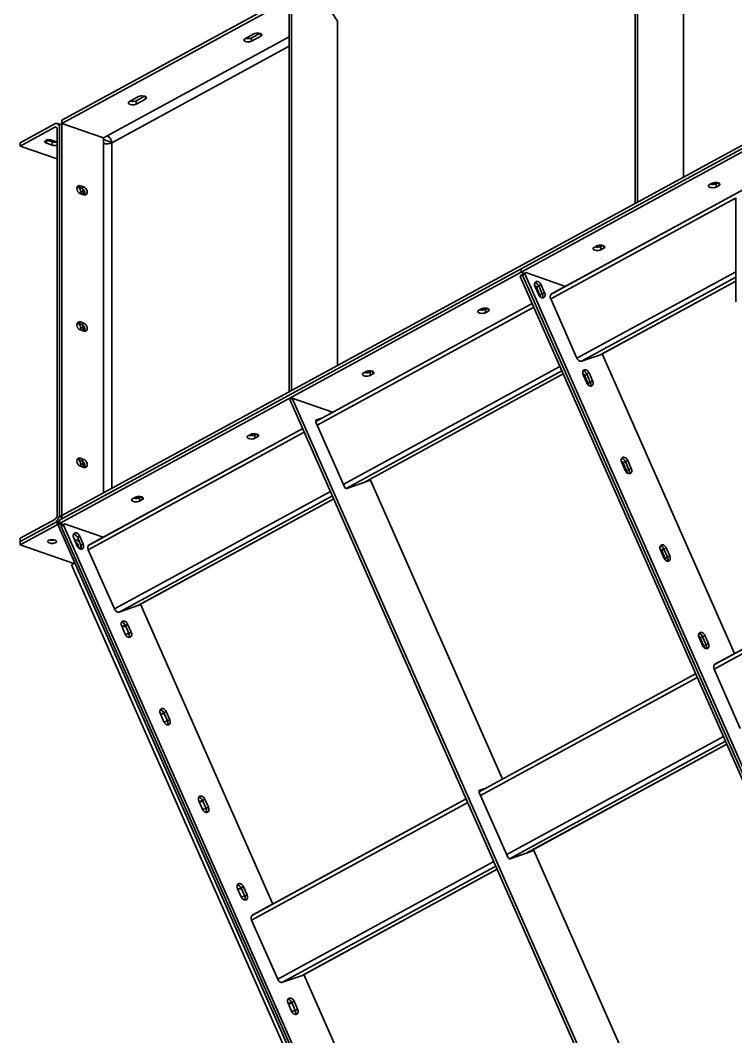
# Model space of a CAD drawing. Header units: millimetres. Extents: x 0 to 594, y 0 to 420.
# Drawn here: x 207.84 to 227.21, y 345.61 to 373.14 of the extents above; entities that cross this region are included whole.
import ezdxf

# ---------------------------------------------------------------- set-up
doc = ezdxf.new("R2010")
doc.units = ezdxf.units.MM

msp = doc.modelspace()

# ---------------------------------------------------------------- linework, layer by layer
at = {"color": 1, "lineweight": 35}
for p, q in [((240.078, 387.379), (208.97, 370.435)), ((240.078, 387.289), (208.97, 370.345)), ((224.493, 368.179), (224.493, 378.8)), ((224.556, 378.834), (224.556, 368.213)), ((225.805, 368.894), (225.805, 378.218)), ((208.97, 359.724), (240.078, 376.668)), ((240.078, 376.578), (208.97, 359.634)), ((237.018, 374.911), (221.401, 366.405)), ((237.018, 374.821), (221.401, 366.315)), ((215.123, 363.075), (215.123, 373.696)), ((215.185, 373.73), (215.185, 363.109)), ((216.435, 373.114), (216.278, 373.349)), ((216.435, 363.79), (216.435, 373.114)), ((214.17, 372.772), (213.92, 372.636)), ((214.331, 372.783), (214.108, 372.661)), ((214.197, 372.783), (214.17, 372.772)), ((214.231, 372.79), (214.197, 372.783)), ((214.267, 372.792), (214.231, 372.79)), ((214.303, 372.789), (214.267, 372.792)), ((214.336, 372.781), (214.303, 372.789)), ((214.362, 372.77), (214.336, 372.781)), ((214.357, 372.772), (214.357, 372.707)), ((214.357, 372.707), (214.377, 372.722)), ((214.378, 372.756), (214.362, 372.77)), ((214.377, 372.722), (214.384, 372.74)), ((214.384, 372.74), (214.378, 372.756)), ((215.123, 372.691), (210.194, 370.007)), ((215.123, 372.436), (210.319, 369.819)), ((213.901, 372.621), (213.894, 372.604)), ((213.894, 372.604), (213.899, 372.588)), ((213.899, 372.588), (213.916, 372.573)), ((213.92, 372.636), (213.901, 372.621)), ((213.916, 372.573), (213.942, 372.562)), ((213.942, 372.562), (213.974, 372.554)), ((213.987, 372.643), (213.946, 372.65)), ((213.974, 372.554), (214.01, 372.551)), ((214.032, 372.642), (213.987, 372.643)), ((214.01, 372.551), (214.047, 372.553)), ((214.074, 372.648), (214.032, 372.642)), ((214.047, 372.553), (214.08, 372.56)), ((214.108, 372.661), (214.074, 372.648)), ((214.08, 372.56), (214.108, 372.571)), ((214.108, 372.571), (214.357, 372.707)), ((214.108, 372.661), (214.108, 372.571)), ((211.047, 371.071), (210.797, 370.935)), ((211.208, 371.082), (210.984, 370.96)), ((211.074, 371.082), (211.047, 371.071)), ((211.107, 371.089), (211.074, 371.082)), ((211.144, 371.091), (211.107, 371.089)), ((211.18, 371.088), (211.144, 371.091)), ((211.212, 371.08), (211.18, 371.088)), ((211.238, 371.069), (211.212, 371.08)), ((211.234, 371.071), (211.234, 371.006)), ((211.255, 371.054), (211.238, 371.069)), ((210.777, 370.92), (210.77, 370.902)), ((210.77, 370.902), (210.776, 370.886)), ((210.776, 370.886), (210.792, 370.872)), ((210.797, 370.935), (210.777, 370.92)), ((210.792, 370.872), (210.818, 370.86)), ((210.818, 370.86), (210.851, 370.853)), ((210.864, 370.941), (210.823, 370.949)), ((210.851, 370.853), (210.887, 370.85)), ((210.908, 370.941), (210.864, 370.941)), ((210.887, 370.85), (210.923, 370.852)), ((210.95, 370.947), (210.908, 370.941)), ((210.923, 370.852), (210.957, 370.859)), ((210.984, 370.96), (210.95, 370.947)), ((210.957, 370.859), (210.984, 370.87)), ((210.984, 370.87), (211.234, 371.006)), ((210.984, 370.96), (210.984, 370.87)), ((211.234, 371.006), (211.253, 371.021)), ((211.253, 371.021), (211.26, 371.038)), ((211.26, 371.038), (211.255, 371.054)), ((222.23, 365.726), (231.742, 370.907)), ((222.239, 365.73), (231.742, 370.906)), ((208.781, 370.332), (207.844, 369.822)), ((208.781, 370.242), (207.844, 369.732)), ((208.798, 370.34), (208.781, 370.332)), ((208.798, 370.248), (208.781, 370.242)), ((208.781, 370.242), (208.837, 370.223)), ((208.815, 370.344), (208.798, 370.34)), ((208.814, 370.247), (208.798, 370.248)), ((208.826, 370.239), (208.814, 370.247)), ((208.832, 370.345), (208.815, 370.344)), ((208.836, 370.226), (208.826, 370.239)), ((208.847, 370.341), (208.832, 370.345)), ((208.872, 370.326), (208.847, 370.341)), ((208.847, 370.341), (208.92, 370.316)), ((208.89, 370.299), (208.872, 370.326)), ((208.902, 370.264), (208.89, 370.299)), ((208.906, 370.22), (208.902, 370.264)), ((208.969, 370.343), (208.907, 370.309)), ((208.907, 370.309), (208.907, 359.691)), ((210.094, 369.951), (208.969, 370.343)), ((208.969, 370.343), (208.969, 359.725)), ((208.97, 370.435), (208.97, 370.345)), ((208.97, 370.345), (210.095, 369.953)), ((208.842, 370.208), (208.836, 370.226)), ((208.844, 370.186), (208.842, 370.208)), ((208.844, 359.746), (208.844, 370.186)), ((208.906, 359.78), (208.906, 370.22)), ((208.907, 370.22), (208.906, 370.22)), ((210.194, 370.007), (210.095, 369.953)), ((210.218, 369.995), (210.194, 370.007)), ((210.242, 369.979), (210.218, 369.995)), ((210.263, 369.958), (210.242, 369.979)), ((210.282, 369.934), (210.263, 369.958)), ((207.844, 369.822), (207.844, 369.732)), ((207.844, 369.732), (208.844, 369.384)), ((208.51, 369.865), (208.505, 369.85)), ((208.505, 369.85), (208.508, 369.839)), ((208.508, 369.839), (208.517, 369.828)), ((208.523, 369.878), (208.51, 369.865)), ((208.517, 369.828), (208.531, 369.818)), ((208.545, 369.889), (208.523, 369.878)), ((208.531, 369.818), (208.55, 369.81)), ((208.573, 369.898), (208.545, 369.889)), ((208.55, 369.891), (208.55, 369.81)), ((208.55, 369.81), (208.706, 369.755)), ((208.706, 369.845), (208.563, 369.895)), ((208.605, 369.902), (208.573, 369.898)), ((208.639, 369.902), (208.605, 369.902)), ((208.671, 369.899), (208.639, 369.902)), ((208.7, 369.891), (208.671, 369.899)), ((208.844, 369.841), (208.7, 369.891)), ((208.738, 369.837), (208.706, 369.845)), ((208.706, 369.845), (208.706, 369.755)), ((208.706, 369.755), (208.738, 369.747)), ((208.773, 369.834), (208.738, 369.837)), ((208.738, 369.747), (208.773, 369.744)), ((208.81, 369.835), (208.773, 369.834)), ((208.773, 369.744), (208.81, 369.745)), ((208.843, 369.841), (208.81, 369.835)), ((208.81, 369.745), (208.844, 369.751)), ((210.094, 369.951), (210.094, 369.808)), ((210.094, 369.907), (210.318, 369.828)), ((210.094, 369.808), (210.149, 369.796)), ((210.094, 369.808), (210.094, 360.336)), ((210.149, 369.796), (210.211, 369.793)), ((210.211, 369.793), (210.271, 369.802)), ((210.271, 369.802), (210.297, 369.809)), ((210.298, 369.906), (210.282, 369.934)), ((210.297, 369.809), (210.319, 369.819)), ((210.309, 369.878), (210.298, 369.906)), ((210.316, 369.848), (210.309, 369.878)), ((210.319, 369.819), (210.316, 369.848)), ((210.319, 360.458), (210.319, 369.819)), ((209.379, 368.612), (209.375, 368.58)), ((209.392, 368.638), (209.379, 368.612)), ((209.386, 368.628), (209.407, 368.624)), ((209.39, 368.628), (209.408, 368.62)), ((209.412, 368.655), (209.392, 368.638)), ((209.407, 368.624), (209.469, 368.658)), ((209.407, 368.624), (209.5, 368.591)), ((209.408, 368.62), (209.426, 368.607)), ((209.439, 368.663), (209.412, 368.655)), ((209.426, 368.607), (209.442, 368.592)), ((209.469, 368.658), (209.439, 368.663)), ((209.442, 368.592), (209.456, 368.573)), ((209.563, 368.625), (209.469, 368.658)), ((209.5, 368.591), (209.563, 368.625)), ((209.5, 368.591), (209.524, 368.579)), ((209.591, 368.61), (209.563, 368.625)), ((209.617, 368.586), (209.591, 368.61)), ((209.638, 368.555), (209.617, 368.586)), ((226.482, 368.673), (226.475, 368.656)), ((226.475, 368.656), (226.481, 368.64)), ((226.481, 368.64), (226.497, 368.626)), ((226.501, 368.688), (226.482, 368.673)), ((226.497, 368.626), (226.523, 368.614)), ((226.576, 368.729), (226.501, 368.688)), ((226.523, 368.614), (226.555, 368.606)), ((226.568, 368.695), (226.527, 368.703)), ((226.555, 368.606), (226.592, 368.604)), ((226.565, 368.723), (226.605, 368.709)), ((226.613, 368.694), (226.568, 368.695)), ((226.604, 368.74), (226.576, 368.729)), ((226.592, 368.604), (226.628, 368.606)), ((226.637, 368.747), (226.604, 368.74)), ((226.605, 368.709), (226.605, 368.74)), ((226.605, 368.709), (226.65, 368.699)), ((226.655, 368.7), (226.613, 368.694)), ((226.628, 368.606), (226.662, 368.612)), ((226.674, 368.749), (226.637, 368.747)), ((226.689, 368.713), (226.655, 368.7)), ((226.662, 368.612), (226.689, 368.623)), ((226.71, 368.746), (226.674, 368.749)), ((226.738, 368.74), (226.689, 368.713)), ((226.689, 368.713), (226.689, 368.623)), ((226.689, 368.623), (226.764, 368.664)), ((226.742, 368.738), (226.71, 368.746)), ((226.768, 368.727), (226.742, 368.738)), ((226.764, 368.729), (226.764, 368.664)), ((226.764, 368.664), (226.783, 368.679)), ((226.784, 368.713), (226.768, 368.727)), ((226.783, 368.679), (226.79, 368.697)), ((226.79, 368.697), (226.784, 368.713)), ((209.375, 368.58), (209.38, 368.546)), ((209.38, 368.546), (209.394, 368.512)), ((209.394, 368.512), (209.415, 368.481)), ((209.415, 368.481), (209.441, 368.457)), ((209.441, 368.457), (209.469, 368.442)), ((209.456, 368.573), (209.468, 368.553)), ((209.468, 368.553), (209.477, 368.531)), ((209.469, 368.442), (209.563, 368.409)), ((209.477, 368.531), (209.482, 368.509)), ((209.482, 368.509), (209.484, 368.487)), ((209.484, 368.487), (209.546, 368.521)), ((209.484, 368.487), (209.484, 368.437)), ((209.524, 368.579), (209.546, 368.561)), ((209.544, 368.545), (209.538, 368.569)), ((209.546, 368.521), (209.544, 368.545)), ((209.546, 368.561), (209.565, 368.538)), ((209.546, 368.415), (209.546, 368.521)), ((209.563, 368.409), (209.593, 368.404)), ((209.565, 368.538), (209.58, 368.511)), ((209.58, 368.511), (209.59, 368.483)), ((209.592, 368.428), (209.584, 368.405)), ((209.59, 368.483), (209.594, 368.454)), ((209.594, 368.454), (209.592, 368.428)), ((209.593, 368.404), (209.62, 368.412)), ((209.62, 368.412), (209.64, 368.429)), ((209.652, 368.521), (209.638, 368.555)), ((209.64, 368.429), (209.653, 368.455)), ((209.657, 368.487), (209.652, 368.521)), ((209.653, 368.455), (209.657, 368.487)), ((222.207, 365.593), (227.211, 368.319)), ((227.214, 368.334), (227.21, 368.307)), ((227.21, 368.307), (227.21, 368.277)), ((227.217, 368.329), (227.214, 368.3)), ((224.493, 368.179), (224.556, 368.213)), ((227.21, 368.277), (227.214, 368.248)), ((227.214, 368.3), (227.214, 365.527)), ((223.358, 366.972), (223.352, 366.954)), ((223.352, 366.954), (223.357, 366.939)), ((223.357, 366.939), (223.374, 366.924)), ((223.378, 366.987), (223.358, 366.972)), ((223.453, 367.028), (223.378, 366.987)), ((223.445, 366.994), (223.404, 367.001)), ((223.441, 367.022), (223.481, 367.008)), ((223.489, 366.993), (223.445, 366.994)), ((223.48, 367.039), (223.453, 367.028)), ((223.514, 367.046), (223.48, 367.039)), ((223.481, 367.008), (223.481, 367.039)), ((223.481, 367.008), (223.526, 366.998)), ((223.532, 366.999), (223.489, 366.993)), ((223.55, 367.048), (223.514, 367.046)), ((223.565, 367.012), (223.532, 366.999)), ((223.586, 367.045), (223.55, 367.048)), ((223.614, 367.038), (223.565, 367.012)), ((223.565, 367.012), (223.565, 366.922)), ((223.565, 366.922), (223.64, 366.963)), ((223.619, 367.037), (223.586, 367.045)), ((223.645, 367.026), (223.619, 367.037)), ((223.64, 367.028), (223.64, 366.963)), ((223.64, 366.963), (223.66, 366.978)), ((223.661, 367.011), (223.645, 367.026)), ((223.66, 366.978), (223.667, 366.995)), ((223.667, 366.995), (223.661, 367.011)), ((223.374, 366.924), (223.399, 366.913)), ((223.399, 366.913), (223.432, 366.905)), ((223.432, 366.905), (223.468, 366.902)), ((223.468, 366.902), (223.505, 366.904)), ((223.505, 366.904), (223.538, 366.911)), ((223.538, 366.911), (223.565, 366.922)), ((208.907, 359.599), (221.401, 366.405)), ((221.401, 366.405), (221.401, 366.315)), ((221.401, 366.405), (221.401, 366.315)), ((208.907, 359.509), (221.401, 366.315)), ((221.382, 366.201), (221.405, 366.239)), ((221.445, 366.235), (221.382, 366.201)), ((232.991, 339.886), (221.382, 366.201)), ((221.401, 366.315), (221.488, 366.284)), ((221.401, 366.315), (221.488, 366.284)), ((221.405, 366.239), (221.468, 366.274)), ((221.468, 366.274), (221.445, 366.235)), ((221.445, 366.235), (221.468, 366.274)), ((221.507, 366.269), (221.445, 366.235)), ((233.053, 339.92), (221.445, 366.235)), ((233.053, 339.92), (221.445, 366.235)), ((221.468, 366.274), (221.53, 366.308)), ((221.53, 366.308), (221.507, 366.269)), ((233.115, 339.954), (221.507, 366.269)), ((221.53, 366.308), (222.608, 365.932)), ((222.915, 363.988), (227.214, 366.33)), ((223.043, 363.906), (227.214, 366.178)), ((221.77, 365.973), (221.798, 365.945)), ((221.776, 366.02), (221.771, 366.003)), ((221.771, 366.003), (221.771, 365.964)), ((221.771, 365.964), (221.783, 365.923)), ((221.784, 366.035), (221.776, 366.02)), ((221.809, 366.021), (221.78, 366.029)), ((221.78, 366.029), (221.809, 366.021)), ((221.783, 365.923), (221.88, 365.704)), ((221.794, 366.047), (221.784, 366.035)), ((221.806, 366.056), (221.794, 366.047)), ((221.798, 365.945), (221.819, 365.91)), ((221.823, 366.062), (221.806, 366.056)), ((221.838, 366.003), (221.809, 366.021)), ((221.809, 366.021), (221.838, 366.003)), ((221.819, 365.91), (221.881, 365.944)), ((221.819, 365.91), (221.915, 365.691)), ((221.842, 366.063), (221.823, 366.062)), ((221.863, 365.977), (221.838, 366.003)), ((221.838, 366.003), (221.863, 365.977)), ((221.861, 366.06), (221.842, 366.063)), ((221.881, 366.051), (221.861, 366.06)), ((221.881, 365.944), (221.863, 365.977)), ((221.863, 365.977), (221.881, 365.944)), ((221.9, 366.038), (221.881, 366.051)), ((221.881, 365.944), (221.944, 365.978)), ((221.978, 365.726), (221.881, 365.944)), ((221.881, 365.944), (221.978, 365.726)), ((221.917, 366.021), (221.9, 366.038)), ((221.932, 366.001), (221.917, 366.021)), ((221.944, 365.978), (221.932, 366.001)), ((222.04, 365.76), (221.944, 365.978)), ((223.552, 364.081), (227.214, 366.076)), ((223.561, 364.085), (227.214, 366.075)), ((221.88, 365.704), (221.892, 365.682)), ((221.892, 365.682), (221.907, 365.662)), ((221.907, 365.662), (221.924, 365.645)), ((221.915, 365.691), (221.978, 365.726)), ((221.915, 365.691), (221.924, 365.666)), ((221.924, 365.666), (221.928, 365.641)), ((221.924, 365.645), (221.943, 365.632)), ((221.943, 365.632), (221.963, 365.623)), ((221.963, 365.623), (221.982, 365.619)), ((221.978, 365.726), (222.04, 365.76)), ((221.988, 365.697), (221.978, 365.726)), ((221.978, 365.726), (221.988, 365.697)), ((221.981, 365.619), (221.989, 365.642)), ((221.989, 365.642), (221.981, 365.619)), ((221.982, 365.619), (222.001, 365.62)), ((221.991, 365.669), (221.988, 365.697)), ((221.988, 365.697), (221.991, 365.669)), ((221.989, 365.642), (221.991, 365.669)), ((221.991, 365.669), (221.989, 365.642)), ((222.001, 365.62), (222.018, 365.627)), ((222.018, 365.627), (222.03, 365.636)), ((222.03, 365.636), (222.04, 365.648)), ((222.052, 365.719), (222.04, 365.76)), ((222.04, 365.648), (222.048, 365.663)), ((222.048, 365.663), (222.052, 365.68)), ((222.052, 365.68), (222.052, 365.719)), ((222.2, 365.689), (222.195, 365.672)), ((222.195, 365.672), (222.195, 365.633)), ((222.195, 365.633), (222.207, 365.593)), ((222.207, 365.704), (222.2, 365.689)), ((222.217, 365.717), (222.207, 365.704)), ((222.207, 365.593), (222.915, 363.988)), ((222.23, 365.726), (222.217, 365.717)), ((222.239, 365.73), (222.23, 365.726)), ((215.842, 362.274), (221.706, 365.468)), ((215.842, 362.273), (221.706, 365.467)), ((215.881, 362.175), (221.749, 365.371)), ((220.235, 365.27), (220.255, 365.286)), ((220.255, 365.286), (220.329, 365.327)), ((220.281, 365.3), (220.321, 365.292)), ((220.318, 365.32), (220.358, 365.306)), ((220.321, 365.292), (220.366, 365.291)), ((220.329, 365.327), (220.357, 365.337)), ((220.357, 365.337), (220.39, 365.344)), ((220.358, 365.306), (220.358, 365.338)), ((220.358, 365.306), (220.403, 365.297)), ((220.366, 365.291), (220.408, 365.298)), ((220.39, 365.344), (220.427, 365.346)), ((220.408, 365.298), (220.442, 365.31)), ((220.427, 365.346), (220.463, 365.343)), ((220.442, 365.31), (220.491, 365.337)), ((220.442, 365.31), (220.442, 365.22)), ((220.463, 365.343), (220.495, 365.336)), ((220.495, 365.336), (220.521, 365.324)), ((220.517, 365.327), (220.517, 365.261)), ((220.521, 365.324), (220.538, 365.31)), ((220.543, 365.294), (220.536, 365.277)), ((220.538, 365.31), (220.543, 365.294)), ((227.214, 365.527), (227.215, 365.51)), ((220.228, 365.253), (220.235, 365.27)), ((220.234, 365.237), (220.228, 365.253)), ((220.25, 365.223), (220.234, 365.237)), ((220.276, 365.211), (220.25, 365.223)), ((220.308, 365.204), (220.276, 365.211)), ((220.345, 365.201), (220.308, 365.204)), ((220.381, 365.203), (220.345, 365.201)), ((220.415, 365.21), (220.381, 365.203)), ((220.442, 365.22), (220.415, 365.21)), ((220.517, 365.261), (220.442, 365.22)), ((220.536, 365.277), (220.517, 365.261)), ((209.379, 364.922), (209.375, 364.89)), ((209.375, 364.89), (209.38, 364.856)), ((209.392, 364.948), (209.379, 364.922)), ((209.38, 364.856), (209.394, 364.821)), ((209.386, 364.938), (209.407, 364.934)), ((209.39, 364.938), (209.408, 364.929)), ((209.412, 364.965), (209.392, 364.948)), ((209.394, 364.821), (209.415, 364.791)), ((209.407, 364.934), (209.469, 364.968)), ((209.407, 364.934), (209.5, 364.901)), ((209.408, 364.929), (209.426, 364.917)), ((209.439, 364.972), (209.412, 364.965)), ((209.415, 364.791), (209.441, 364.767)), ((209.426, 364.917), (209.442, 364.901)), ((209.469, 364.968), (209.439, 364.972)), ((209.441, 364.767), (209.469, 364.752)), ((209.442, 364.901), (209.456, 364.883)), ((209.456, 364.883), (209.468, 364.863)), ((209.468, 364.863), (209.477, 364.841)), ((209.563, 364.935), (209.469, 364.968)), ((209.469, 364.752), (209.563, 364.719)), ((209.477, 364.841), (209.482, 364.819)), ((209.482, 364.819), (209.484, 364.797)), ((209.484, 364.797), (209.546, 364.831)), ((209.484, 364.797), (209.484, 364.746)), ((209.5, 364.901), (209.563, 364.935)), ((209.5, 364.901), (209.524, 364.889)), ((209.524, 364.889), (209.546, 364.871)), ((209.544, 364.855), (209.538, 364.879)), ((209.546, 364.831), (209.544, 364.855)), ((209.546, 364.871), (209.565, 364.848)), ((209.546, 364.725), (209.546, 364.831)), ((209.591, 364.92), (209.563, 364.935)), ((209.565, 364.848), (209.58, 364.821)), ((209.58, 364.821), (209.59, 364.793)), ((209.592, 364.737), (209.584, 364.714)), ((209.59, 364.793), (209.594, 364.764)), ((209.617, 364.896), (209.591, 364.92)), ((209.594, 364.764), (209.592, 364.737)), ((209.638, 364.865), (209.617, 364.896)), ((209.62, 364.722), (209.64, 364.739)), ((209.652, 364.831), (209.638, 364.865)), ((209.64, 364.739), (209.653, 364.765)), ((209.657, 364.796), (209.652, 364.831)), ((209.653, 364.765), (209.657, 364.796)), ((209.563, 364.719), (209.593, 364.714)), ((209.593, 364.714), (209.62, 364.722)), ((222.915, 363.988), (222.926, 363.967)), ((222.926, 363.967), (222.939, 363.948)), ((222.939, 363.948), (222.955, 363.932)), ((222.955, 363.932), (222.972, 363.919)), ((222.972, 363.919), (222.99, 363.909)), ((222.99, 363.909), (223.009, 363.904)), ((223.009, 363.904), (223.027, 363.903)), ((223.027, 363.903), (223.043, 363.906)), ((223.043, 363.906), (223.552, 364.081)), ((223.552, 364.081), (223.561, 364.085)), ((223.561, 364.085), (223.569, 364.091)), ((223.602, 364.107), (227.184, 355.986)), ((216.589, 360.57), (222.456, 363.766)), ((216.663, 360.458), (222.51, 363.644)), ((217.206, 363.625), (217.233, 363.636)), ((217.233, 363.636), (217.267, 363.643)), ((217.234, 363.605), (217.234, 363.636)), ((217.267, 363.643), (217.303, 363.645)), ((217.303, 363.645), (217.339, 363.642)), ((217.318, 363.609), (217.367, 363.636)), ((217.339, 363.642), (217.372, 363.634)), ((217.372, 363.634), (217.398, 363.623)), ((223.076, 363.632), (223.072, 363.614)), ((223.084, 363.646), (223.076, 363.632)), ((223.11, 363.633), (223.081, 363.641)), ((223.081, 363.641), (223.11, 363.633)), ((223.094, 363.659), (223.084, 363.646)), ((223.106, 363.668), (223.094, 363.659)), ((223.123, 363.674), (223.106, 363.668)), ((223.138, 363.615), (223.11, 363.633)), ((223.11, 363.633), (223.138, 363.615)), ((223.142, 363.675), (223.123, 363.674)), ((223.161, 363.671), (223.142, 363.675)), ((223.181, 363.662), (223.161, 363.671)), ((223.2, 363.649), (223.181, 363.662)), ((223.217, 363.632), (223.2, 363.649)), ((223.232, 363.612), (223.217, 363.632)), ((217.105, 363.552), (217.112, 363.569)), ((217.11, 363.536), (217.105, 363.552)), ((217.127, 363.522), (217.11, 363.536)), ((217.112, 363.569), (217.131, 363.584)), ((217.153, 363.51), (217.127, 363.522)), ((217.131, 363.584), (217.206, 363.625)), ((217.134, 360.613), (222.547, 363.561)), ((217.139, 360.615), (222.547, 363.561)), ((217.185, 363.502), (217.153, 363.51)), ((217.157, 363.599), (217.198, 363.591)), ((217.221, 363.5), (217.185, 363.502)), ((217.194, 363.619), (217.234, 363.605)), ((217.198, 363.591), (217.242, 363.59)), ((217.258, 363.502), (217.221, 363.5)), ((217.234, 363.605), (217.279, 363.595)), ((217.242, 363.59), (217.285, 363.596)), ((217.291, 363.508), (217.258, 363.502)), ((217.285, 363.596), (217.318, 363.609)), ((217.318, 363.519), (217.291, 363.508)), ((217.318, 363.609), (217.318, 363.519)), ((217.393, 363.56), (217.318, 363.519)), ((217.393, 363.625), (217.393, 363.56)), ((217.413, 363.575), (217.393, 363.56)), ((217.398, 363.623), (217.414, 363.608)), ((217.42, 363.593), (217.413, 363.575)), ((217.414, 363.608), (217.42, 363.593)), ((223.071, 363.585), (223.098, 363.557)), ((223.072, 363.614), (223.072, 363.575)), ((223.072, 363.575), (223.084, 363.535)), ((223.084, 363.535), (223.18, 363.316)), ((223.098, 363.557), (223.119, 363.522)), ((223.119, 363.522), (223.182, 363.556)), ((223.119, 363.522), (223.216, 363.303)), ((223.163, 363.588), (223.138, 363.615)), ((223.138, 363.615), (223.163, 363.588)), ((223.182, 363.556), (223.163, 363.588)), ((223.163, 363.588), (223.182, 363.556)), ((223.182, 363.556), (223.244, 363.59)), ((223.278, 363.337), (223.182, 363.556)), ((223.182, 363.556), (223.278, 363.337)), ((223.244, 363.59), (223.232, 363.612)), ((223.341, 363.371), (223.244, 363.59)), ((223.278, 363.337), (223.341, 363.371)), ((223.353, 363.33), (223.341, 363.371)), ((215.123, 363.075), (215.185, 363.109)), ((223.18, 363.316), (223.192, 363.294)), ((223.192, 363.294), (223.207, 363.273)), ((223.207, 363.273), (223.224, 363.256)), ((223.216, 363.303), (223.278, 363.337)), ((223.216, 363.303), (223.225, 363.278)), ((223.224, 363.256), (223.243, 363.243)), ((223.225, 363.278), (223.229, 363.253)), ((223.243, 363.243), (223.263, 363.235)), ((223.263, 363.235), (223.282, 363.231)), ((223.288, 363.309), (223.278, 363.337)), ((223.278, 363.337), (223.288, 363.309)), ((223.281, 363.231), (223.289, 363.254)), ((223.289, 363.254), (223.281, 363.231)), ((223.282, 363.231), (223.301, 363.232)), ((223.292, 363.28), (223.288, 363.309)), ((223.288, 363.309), (223.292, 363.28)), ((223.289, 363.254), (223.292, 363.28)), ((223.292, 363.28), (223.289, 363.254)), ((223.301, 363.232), (223.318, 363.238)), ((223.318, 363.238), (223.33, 363.247)), ((223.33, 363.247), (223.34, 363.259)), ((223.34, 363.259), (223.348, 363.274)), ((223.348, 363.274), (223.352, 363.291)), ((223.352, 363.291), (223.353, 363.33)), ((215.205, 362.904), (215.142, 362.87)), ((226.775, 336.501), (215.142, 362.87)), ((226.837, 336.535), (215.205, 362.904)), ((215.205, 362.904), (216.299, 362.523)), ((215.842, 362.29), (215.848, 362.306)), ((215.842, 362.27), (215.842, 362.29)), ((215.848, 362.25), (215.842, 362.27)), ((215.845, 362.299), (215.963, 362.34)), ((215.848, 362.306), (215.86, 362.316)), ((215.864, 362.318), (215.855, 362.314)), ((215.86, 362.316), (215.864, 362.318)), ((216.026, 362.374), (215.864, 362.318)), ((209.684, 358.799), (215.533, 361.985)), ((209.707, 358.932), (215.49, 362.082)), ((209.716, 358.936), (215.49, 362.081)), ((215.848, 362.25), (216.62, 360.499)), ((213.981, 361.85), (213.988, 361.868)), ((213.987, 361.835), (213.981, 361.85)), ((214.003, 361.82), (213.987, 361.835)), ((213.988, 361.868), (214.008, 361.883)), ((214.029, 361.809), (214.003, 361.82)), ((214.008, 361.883), (214.083, 361.924)), ((214.062, 361.801), (214.029, 361.809)), ((214.034, 361.897), (214.074, 361.889)), ((214.098, 361.798), (214.062, 361.801)), ((214.071, 361.918), (214.111, 361.904)), ((214.074, 361.889), (214.119, 361.889)), ((214.083, 361.924), (214.11, 361.935)), ((214.134, 361.8), (214.098, 361.798)), ((214.11, 361.935), (214.143, 361.942)), ((214.111, 361.904), (214.111, 361.935)), ((214.111, 361.904), (214.156, 361.894)), ((214.119, 361.889), (214.161, 361.895)), ((214.168, 361.807), (214.134, 361.8)), ((214.143, 361.942), (214.18, 361.944)), ((214.161, 361.895), (214.195, 361.908)), ((214.195, 361.818), (214.168, 361.807)), ((214.18, 361.944), (214.216, 361.941)), ((214.195, 361.908), (214.244, 361.934)), ((214.195, 361.908), (214.195, 361.818)), ((214.27, 361.859), (214.195, 361.818)), ((214.216, 361.941), (214.248, 361.933)), ((214.248, 361.933), (214.274, 361.922)), ((214.27, 361.924), (214.27, 361.859)), ((214.289, 361.874), (214.27, 361.859)), ((214.274, 361.922), (214.291, 361.907)), ((214.296, 361.891), (214.289, 361.874)), ((214.291, 361.907), (214.296, 361.891)), ((209.379, 361.232), (209.375, 361.2)), ((209.375, 361.2), (209.38, 361.165)), ((209.392, 361.257), (209.379, 361.232)), ((209.38, 361.165), (209.394, 361.131)), ((209.386, 361.248), (209.407, 361.243)), ((209.39, 361.247), (209.408, 361.239)), ((209.412, 361.275), (209.392, 361.257)), ((209.407, 361.243), (209.469, 361.277)), ((209.407, 361.243), (209.5, 361.211)), ((209.408, 361.239), (209.426, 361.227)), ((209.439, 361.282), (209.412, 361.275)), ((209.426, 361.227), (209.442, 361.211)), ((209.469, 361.277), (209.439, 361.282)), ((209.442, 361.211), (209.456, 361.193)), ((209.456, 361.193), (209.468, 361.172)), ((209.468, 361.172), (209.477, 361.151)), ((209.563, 361.245), (209.469, 361.277)), ((209.477, 361.151), (209.482, 361.128)), ((209.5, 361.211), (209.563, 361.245)), ((209.5, 361.211), (209.524, 361.199)), ((209.524, 361.199), (209.546, 361.181)), ((209.544, 361.164), (209.538, 361.189)), ((209.546, 361.141), (209.544, 361.164)), ((209.546, 361.181), (209.565, 361.158)), ((209.591, 361.23), (209.563, 361.245)), ((209.565, 361.158), (209.58, 361.131)), ((209.617, 361.206), (209.591, 361.23)), ((209.638, 361.175), (209.617, 361.206)), ((209.652, 361.141), (209.638, 361.175)), ((224.116, 361.214), (224.144, 361.187)), ((224.122, 361.261), (224.117, 361.244)), ((224.117, 361.244), (224.117, 361.205)), ((224.117, 361.205), (224.129, 361.164)), ((224.13, 361.276), (224.122, 361.261)), ((224.155, 361.262), (224.126, 361.27)), ((224.126, 361.27), (224.155, 361.262)), ((224.129, 361.164), (224.226, 360.945)), ((224.14, 361.288), (224.13, 361.276)), ((224.152, 361.297), (224.14, 361.288)), ((224.144, 361.187), (224.165, 361.151)), ((224.169, 361.303), (224.152, 361.297)), ((224.184, 361.244), (224.155, 361.262)), ((224.155, 361.262), (224.184, 361.244)), ((224.165, 361.151), (224.227, 361.185)), ((224.165, 361.151), (224.261, 360.933)), ((224.188, 361.305), (224.169, 361.303)), ((224.209, 361.218), (224.184, 361.244)), ((224.184, 361.244), (224.209, 361.218)), ((224.207, 361.301), (224.188, 361.305)), ((224.227, 361.292), (224.207, 361.301)), ((224.227, 361.185), (224.209, 361.218)), ((224.209, 361.218), (224.227, 361.185)), ((224.246, 361.279), (224.227, 361.292)), ((224.227, 361.185), (224.29, 361.219)), ((224.324, 360.967), (224.227, 361.185)), ((224.227, 361.185), (224.324, 360.967)), ((224.263, 361.262), (224.246, 361.279)), ((224.278, 361.242), (224.263, 361.262)), ((224.29, 361.219), (224.278, 361.242)), ((224.386, 361.001), (224.29, 361.219)), ((209.394, 361.131), (209.415, 361.1)), ((209.415, 361.1), (209.441, 361.076)), ((209.441, 361.076), (209.469, 361.061)), ((209.469, 361.061), (209.563, 361.029)), ((209.482, 361.128), (209.484, 361.107)), ((209.484, 361.107), (209.546, 361.141)), ((209.484, 361.107), (209.484, 361.056)), ((209.546, 361.034), (209.546, 361.141)), ((209.563, 361.029), (209.593, 361.024)), ((209.58, 361.131), (209.59, 361.102)), ((209.592, 361.047), (209.584, 361.024)), ((209.59, 361.102), (209.594, 361.074)), ((209.594, 361.074), (209.592, 361.047)), ((209.593, 361.024), (209.62, 361.031)), ((209.62, 361.031), (209.64, 361.049)), ((209.64, 361.049), (209.653, 361.074)), ((209.657, 361.106), (209.652, 361.141)), ((209.653, 361.074), (209.657, 361.106)), ((224.226, 360.945), (224.238, 360.923)), ((224.238, 360.923), (224.253, 360.903)), ((224.253, 360.903), (224.27, 360.886)), ((224.261, 360.933), (224.324, 360.967)), ((224.261, 360.933), (224.27, 360.908)), ((224.27, 360.908), (224.274, 360.882)), ((224.27, 360.886), (224.289, 360.873)), ((224.324, 360.967), (224.386, 361.001)), ((224.333, 360.938), (224.324, 360.967)), ((224.324, 360.967), (224.333, 360.938)), ((224.327, 360.86), (224.335, 360.883)), ((224.335, 360.883), (224.327, 360.86)), ((224.337, 360.91), (224.333, 360.938)), ((224.333, 360.938), (224.337, 360.91)), ((224.335, 360.883), (224.337, 360.91)), ((224.337, 360.91), (224.335, 360.883)), ((224.363, 360.868), (224.376, 360.877)), ((224.376, 360.877), (224.386, 360.889)), ((224.398, 360.96), (224.386, 361.001)), ((224.386, 360.889), (224.394, 360.904)), ((224.394, 360.904), (224.398, 360.921)), ((224.398, 360.921), (224.398, 360.96)), ((216.685, 360.459), (217.327, 360.68)), ((217.327, 360.68), (220.896, 352.589)), ((224.289, 360.873), (224.308, 360.864)), ((224.308, 360.864), (224.328, 360.86)), ((224.328, 360.86), (224.347, 360.862)), ((224.347, 360.862), (224.363, 360.868)), ((210.392, 357.195), (216.241, 360.38)), ((216.633, 360.48), (216.62, 360.499)), ((216.649, 360.465), (216.633, 360.48)), ((216.667, 360.457), (216.649, 360.465)), ((216.685, 360.459), (216.667, 360.457)), ((210.521, 357.113), (216.295, 360.258)), ((210.858, 360.149), (210.865, 360.166)), ((210.863, 360.133), (210.858, 360.149)), ((210.88, 360.119), (210.863, 360.133)), ((210.865, 360.166), (210.884, 360.182)), ((210.906, 360.107), (210.88, 360.119)), ((210.884, 360.182), (210.959, 360.223)), ((210.938, 360.1), (210.906, 360.107)), ((210.91, 360.196), (210.951, 360.188)), ((210.974, 360.097), (210.938, 360.1)), ((210.947, 360.216), (210.987, 360.202)), ((210.951, 360.188), (210.996, 360.187)), ((210.959, 360.223), (210.986, 360.233)), ((211.011, 360.099), (210.974, 360.097)), ((210.986, 360.233), (211.02, 360.24)), ((210.987, 360.202), (210.987, 360.234)), ((210.987, 360.202), (211.032, 360.193)), ((210.996, 360.187), (211.038, 360.194)), ((211.044, 360.106), (211.011, 360.099)), ((211.02, 360.24), (211.056, 360.242)), ((211.029, 357.288), (216.331, 360.176)), ((211.038, 360.194), (211.071, 360.206)), ((211.039, 357.292), (216.331, 360.175)), ((211.071, 360.116), (211.044, 360.106)), ((211.056, 360.242), (211.092, 360.239)), ((211.071, 360.206), (211.12, 360.233)), ((211.071, 360.206), (211.071, 360.116)), ((211.146, 360.157), (211.071, 360.116)), ((211.092, 360.239), (211.125, 360.232)), ((211.125, 360.232), (211.151, 360.22)), ((211.146, 360.223), (211.146, 360.157)), ((211.166, 360.173), (211.146, 360.157)), ((211.151, 360.22), (211.167, 360.206)), ((211.173, 360.19), (211.166, 360.173)), ((211.167, 360.206), (211.173, 360.19)), ((208.904, 359.743), (208.906, 359.78)), ((208.907, 359.779), (208.906, 359.78)), ((207.844, 359.111), (208.781, 359.622)), ((207.844, 359.021), (208.844, 359.566)), ((207.844, 359.021), (208.781, 359.532)), ((208.781, 359.622), (208.805, 359.642)), ((208.781, 359.532), (208.805, 359.548)), ((208.805, 359.642), (208.825, 359.672)), ((208.805, 359.548), (208.829, 359.571)), ((208.825, 359.672), (208.839, 359.709)), ((208.829, 359.571), (208.851, 359.6)), ((208.839, 359.709), (208.844, 359.746)), ((208.844, 359.476), (208.844, 359.566)), ((208.844, 359.566), (208.867, 359.557)), ((208.851, 359.6), (208.869, 359.632)), ((208.867, 359.557), (208.907, 359.579)), ((208.867, 359.467), (208.867, 359.557)), ((208.867, 359.467), (208.93, 359.501)), ((208.869, 359.632), (208.885, 359.668)), ((208.885, 359.668), (208.897, 359.706)), ((208.897, 359.706), (208.904, 359.743)), ((208.969, 359.725), (208.907, 359.691)), ((208.907, 359.691), (208.97, 359.669)), ((208.907, 359.599), (208.907, 359.509)), ((208.994, 359.479), (208.907, 359.509)), ((208.957, 359.44), (208.93, 359.501)), ((208.971, 359.724), (208.969, 359.725)), ((208.97, 359.724), (208.97, 359.634)), ((208.974, 359.468), (209.036, 359.502)), ((209.036, 359.502), (209.013, 359.464)), ((209.036, 359.502), (210.083, 359.137)), ((207.844, 358.931), (208.844, 359.476)), ((208.844, 359.476), (208.867, 359.467)), ((217.849, 339.107), (208.867, 359.467)), ((208.951, 359.43), (208.974, 359.468)), ((209.013, 359.464), (208.951, 359.43)), ((217.903, 339.137), (208.951, 359.43)), ((217.967, 339.166), (209.013, 359.464)), ((209.29, 359.23), (209.282, 359.215)), ((209.286, 359.224), (209.316, 359.216)), ((209.3, 359.242), (209.29, 359.23)), ((209.312, 359.251), (209.3, 359.242)), ((209.329, 359.257), (209.312, 359.251)), ((209.348, 359.258), (209.329, 359.257)), ((209.367, 359.254), (209.348, 359.258)), ((209.387, 359.245), (209.367, 359.254)), ((209.406, 359.232), (209.387, 359.245)), ((209.423, 359.215), (209.406, 359.232)), ((207.844, 359.021), (207.844, 359.111)), ((207.844, 358.931), (207.844, 359.021)), ((208.585, 359.033), (208.583, 359.022)), ((208.583, 359.022), (208.586, 359.011)), ((208.592, 359.042), (208.585, 359.033)), ((208.586, 359.011), (208.595, 359)), ((208.618, 359.059), (208.592, 359.042)), ((208.595, 359), (208.609, 358.99)), ((208.609, 358.99), (208.628, 358.982)), ((208.657, 359.071), (208.618, 359.059)), ((208.628, 358.982), (208.657, 358.974)), ((208.671, 359.062), (208.642, 359.067)), ((208.703, 359.075), (208.657, 359.071)), ((208.657, 358.974), (208.689, 358.97)), ((208.703, 359.06), (208.671, 359.062)), ((208.689, 358.97), (208.723, 358.971)), ((208.749, 359.071), (208.703, 359.075)), ((208.735, 359.062), (208.703, 359.06)), ((208.723, 358.971), (208.755, 358.975)), ((208.764, 359.067), (208.735, 359.062)), ((208.788, 359.059), (208.749, 359.071)), ((208.755, 358.975), (208.783, 358.983)), ((208.759, 359.066), (208.759, 359.069)), ((208.759, 359.059), (208.771, 359.066)), ((208.783, 358.983), (208.805, 358.995)), ((208.814, 359.042), (208.788, 359.059)), ((208.805, 358.995), (208.818, 359.008)), ((208.821, 359.033), (208.814, 359.042)), ((208.818, 359.008), (208.823, 359.022)), ((208.823, 359.022), (208.821, 359.033)), ((209.278, 359.197), (209.277, 359.158)), ((209.277, 359.158), (209.289, 359.118)), ((209.282, 359.215), (209.278, 359.197)), ((209.289, 359.118), (209.386, 358.899)), ((209.316, 359.216), (209.344, 359.198)), ((209.325, 359.053), (209.32, 359.049)), ((209.339, 359.058), (209.325, 359.053)), ((209.335, 359.015), (209.353, 359.003)), ((209.355, 359.06), (209.339, 359.058)), ((209.344, 359.198), (209.369, 359.171)), ((209.353, 359.003), (209.37, 358.987)), ((209.371, 359.059), (209.355, 359.06)), ((209.369, 359.171), (209.388, 359.139)), ((209.37, 358.987), (209.385, 358.968)), ((209.388, 359.054), (209.371, 359.059)), ((209.385, 358.968), (209.398, 358.947)), ((209.388, 359.139), (209.45, 359.173)), ((209.388, 359.139), (209.484, 358.92)), ((209.42, 359.034), (209.388, 359.054)), ((209.447, 359.003), (209.42, 359.034)), ((209.438, 359.195), (209.423, 359.215)), ((209.45, 359.173), (209.438, 359.195)), ((209.547, 358.954), (209.45, 359.173)), ((209.484, 358.92), (209.547, 358.954)), ((209.558, 358.914), (209.547, 358.954)), ((209.289, 358.427), (207.844, 358.931)), ((209.386, 358.899), (209.398, 358.877)), ((209.398, 358.947), (209.407, 358.925)), ((209.398, 358.877), (209.413, 358.856)), ((209.407, 358.925), (209.412, 358.901)), ((209.412, 358.901), (209.414, 358.879)), ((209.414, 358.879), (209.412, 358.858)), ((209.413, 358.856), (209.43, 358.84)), ((209.43, 358.84), (209.449, 358.826)), ((209.432, 358.838), (209.44, 358.842)), ((209.44, 358.842), (209.459, 358.858)), ((209.449, 358.826), (209.469, 358.818)), ((209.459, 358.858), (209.472, 358.882)), ((209.469, 358.818), (209.488, 358.814)), ((209.472, 358.882), (209.477, 358.912)), ((209.477, 358.912), (209.473, 358.945)), ((209.484, 358.92), (209.494, 358.892)), ((209.495, 358.837), (209.487, 358.814)), ((209.488, 358.814), (209.507, 358.815)), ((209.494, 358.892), (209.497, 358.863)), ((209.497, 358.863), (209.495, 358.837)), ((209.507, 358.815), (209.524, 358.821)), ((209.524, 358.821), (209.536, 358.83)), ((209.536, 358.83), (209.546, 358.842)), ((209.546, 358.842), (209.554, 358.857)), ((209.554, 358.857), (209.558, 358.875)), ((209.558, 358.875), (209.558, 358.914)), ((209.677, 358.896), (209.672, 358.879)), ((209.672, 358.879), (209.672, 358.84)), ((209.672, 358.84), (209.684, 358.799)), ((209.685, 358.911), (209.677, 358.896)), ((209.684, 358.799), (210.392, 357.195)), ((209.695, 358.923), (209.685, 358.911)), ((209.707, 358.932), (209.695, 358.923)), ((209.716, 358.936), (209.707, 358.932)), ((225.162, 358.844), (225.19, 358.816)), ((225.168, 358.891), (225.163, 358.873)), ((225.163, 358.873), (225.163, 358.834)), ((225.163, 358.834), (225.175, 358.794)), ((225.175, 358.906), (225.168, 358.891)), ((225.201, 358.892), (225.172, 358.9)), ((225.172, 358.9), (225.201, 358.892)), ((225.185, 358.918), (225.175, 358.906)), ((225.175, 358.794), (225.271, 358.575)), ((225.198, 358.927), (225.185, 358.918)), ((225.19, 358.816), (225.211, 358.781)), ((225.215, 358.933), (225.198, 358.927)), ((225.229, 358.874), (225.201, 358.892)), ((225.201, 358.892), (225.229, 358.874)), ((225.211, 358.781), (225.273, 358.815)), ((225.211, 358.781), (225.307, 358.562)), ((225.233, 358.934), (225.215, 358.933)), ((225.254, 358.847), (225.229, 358.874)), ((225.229, 358.874), (225.254, 358.847)), ((225.253, 358.93), (225.233, 358.934)), ((225.272, 358.922), (225.253, 358.93)), ((225.273, 358.815), (225.254, 358.847)), ((225.254, 358.847), (225.273, 358.815)), ((225.291, 358.908), (225.272, 358.922)), ((225.273, 358.815), (225.336, 358.849)), ((225.37, 358.596), (225.273, 358.815)), ((225.273, 358.815), (225.37, 358.596)), ((225.309, 358.891), (225.291, 358.908)), ((225.324, 358.871), (225.309, 358.891)), ((225.336, 358.849), (225.324, 358.871)), ((225.432, 358.63), (225.336, 358.849)), ((209.319, 358.444), (209.227, 358.394)), ((225.271, 358.575), (225.283, 358.553)), ((225.283, 358.553), (225.298, 358.533)), ((225.298, 358.533), (225.316, 358.516)), ((225.307, 358.562), (225.37, 358.596)), ((225.307, 358.562), (225.316, 358.537)), ((225.316, 358.537), (225.32, 358.512)), ((225.316, 358.516), (225.334, 358.502)), ((225.334, 358.502), (225.354, 358.494)), ((225.354, 358.494), (225.374, 358.49)), ((225.37, 358.596), (225.432, 358.63)), ((225.379, 358.568), (225.37, 358.596)), ((225.37, 358.596), (225.379, 358.568)), ((225.373, 358.49), (225.381, 358.513)), ((225.381, 358.513), (225.373, 358.49)), ((225.374, 358.49), (225.392, 358.491)), ((225.383, 358.539), (225.379, 358.568)), ((225.379, 358.568), (225.383, 358.539)), ((225.381, 358.513), (225.383, 358.539)), ((225.383, 358.539), (225.381, 358.513)), ((225.392, 358.491), (225.409, 358.497)), ((225.409, 358.497), (225.422, 358.506)), ((225.422, 358.506), (225.432, 358.518)), ((225.444, 358.59), (225.432, 358.63)), ((225.432, 358.518), (225.439, 358.533)), ((225.439, 358.533), (225.444, 358.551)), ((225.444, 358.551), (225.444, 358.59)), ((217.757, 339.057), (209.227, 358.394)), ((211.039, 357.292), (211.047, 357.297)), ((211.098, 357.324), (214.681, 349.203)), ((226.654, 355.697), (229.686, 357.349)), ((226.663, 355.701), (229.686, 357.348)), ((210.392, 357.195), (210.403, 357.174)), ((210.403, 357.174), (210.417, 357.155)), ((210.417, 357.155), (210.432, 357.139)), ((210.432, 357.139), (210.45, 357.125)), ((210.45, 357.125), (210.468, 357.116)), ((210.468, 357.116), (210.486, 357.111)), ((210.486, 357.111), (210.504, 357.11)), ((210.504, 357.11), (210.521, 357.113)), ((210.521, 357.113), (211.029, 357.288)), ((211.029, 357.288), (211.039, 357.292)), ((226.631, 355.564), (229.717, 357.245)), ((210.583, 356.826), (210.578, 356.809)), ((210.578, 356.809), (210.578, 356.77)), ((210.578, 356.77), (210.59, 356.729)), ((210.59, 356.841), (210.583, 356.826)), ((210.587, 356.835), (210.616, 356.828)), ((210.6, 356.853), (210.59, 356.841)), ((210.687, 356.753), (210.593, 356.721)), ((210.613, 356.862), (210.6, 356.853)), ((210.629, 356.868), (210.613, 356.862)), ((210.616, 356.828), (210.644, 356.809)), ((210.648, 356.87), (210.629, 356.868)), ((210.687, 356.751), (210.634, 356.722)), ((210.644, 356.809), (210.669, 356.783)), ((210.668, 356.866), (210.648, 356.87)), ((210.687, 356.857), (210.668, 356.866)), ((210.669, 356.783), (210.688, 356.751)), ((210.706, 356.844), (210.687, 356.857)), ((210.688, 356.751), (210.75, 356.785)), ((210.688, 356.751), (210.784, 356.532)), ((210.723, 356.827), (210.706, 356.844)), ((210.738, 356.807), (210.723, 356.827)), ((210.75, 356.785), (210.738, 356.807)), ((210.847, 356.566), (210.75, 356.785)), ((210.59, 356.729), (210.686, 356.51)), ((210.598, 356.71), (210.634, 356.722)), ((210.634, 356.722), (210.651, 356.725)), ((210.651, 356.725), (210.669, 356.724)), ((210.669, 356.724), (210.688, 356.718)), ((210.686, 356.51), (210.698, 356.488)), ((210.688, 356.718), (210.707, 356.708)), ((210.69, 356.502), (210.783, 356.534)), ((210.698, 356.488), (210.713, 356.468)), ((210.768, 356.54), (210.76, 356.526)), ((210.773, 356.557), (210.768, 356.54)), ((210.784, 356.532), (210.847, 356.566)), ((210.784, 356.532), (210.794, 356.503)), ((210.794, 356.503), (210.798, 356.475)), ((210.798, 356.475), (210.795, 356.448)), ((210.859, 356.525), (210.847, 356.566)), ((210.854, 356.469), (210.859, 356.486)), ((210.859, 356.486), (210.859, 356.525)), ((226.208, 356.474), (226.235, 356.446)), ((226.213, 356.52), (226.209, 356.503)), ((226.209, 356.503), (226.209, 356.464)), ((226.221, 356.535), (226.213, 356.52)), ((226.247, 356.522), (226.218, 356.53)), ((226.218, 356.53), (226.247, 356.522)), ((226.231, 356.547), (226.221, 356.535)), ((226.243, 356.556), (226.231, 356.547)), ((226.26, 356.562), (226.243, 356.556)), ((226.275, 356.504), (226.247, 356.522)), ((226.247, 356.522), (226.275, 356.504)), ((226.279, 356.564), (226.26, 356.562)), ((226.3, 356.477), (226.275, 356.504)), ((226.275, 356.504), (226.3, 356.477)), ((226.298, 356.56), (226.279, 356.564)), ((226.318, 356.551), (226.298, 356.56)), ((226.319, 356.445), (226.3, 356.477)), ((226.3, 356.477), (226.319, 356.445)), ((226.337, 356.538), (226.318, 356.551)), ((226.319, 356.445), (226.381, 356.479)), ((226.354, 356.521), (226.337, 356.538)), ((226.369, 356.501), (226.354, 356.521)), ((226.381, 356.479), (226.369, 356.501)), ((226.478, 356.26), (226.381, 356.479)), ((210.713, 356.468), (210.73, 356.451)), ((210.73, 356.451), (210.749, 356.438)), ((210.749, 356.438), (210.769, 356.429)), ((210.769, 356.429), (210.788, 356.425)), ((210.795, 356.448), (210.787, 356.426)), ((210.788, 356.425), (210.807, 356.427)), ((210.807, 356.427), (210.824, 356.433)), ((210.824, 356.433), (210.836, 356.442)), ((210.836, 356.442), (210.846, 356.454)), ((210.846, 356.454), (210.854, 356.469)), ((226.209, 356.464), (226.221, 356.423)), ((226.221, 356.423), (226.317, 356.205)), ((226.235, 356.446), (226.256, 356.411)), ((226.256, 356.411), (226.319, 356.445)), ((226.256, 356.411), (226.353, 356.192)), ((226.317, 356.205), (226.329, 356.182)), ((226.415, 356.226), (226.319, 356.445)), ((226.319, 356.445), (226.415, 356.226)), ((226.353, 356.192), (226.415, 356.226)), ((226.415, 356.226), (226.478, 356.26)), ((226.425, 356.197), (226.415, 356.226)), ((226.415, 356.226), (226.425, 356.197)), ((226.429, 356.169), (226.425, 356.197)), ((226.425, 356.197), (226.429, 356.169)), ((226.49, 356.219), (226.478, 356.26)), ((226.489, 356.18), (226.49, 356.219)), ((226.329, 356.182), (226.344, 356.162)), ((226.344, 356.162), (226.361, 356.145)), ((226.353, 356.192), (226.361, 356.167)), ((226.361, 356.167), (226.366, 356.142)), ((226.361, 356.145), (226.38, 356.132)), ((226.38, 356.132), (226.4, 356.123)), ((226.4, 356.123), (226.419, 356.12)), ((226.418, 356.12), (226.426, 356.143)), ((226.426, 356.143), (226.418, 356.12)), ((226.419, 356.12), (226.438, 356.121)), ((226.426, 356.143), (226.429, 356.169)), ((226.429, 356.169), (226.426, 356.143)), ((226.438, 356.121), (226.455, 356.127)), ((226.455, 356.127), (226.467, 356.136)), ((226.467, 356.136), (226.477, 356.148)), ((226.477, 356.148), (226.485, 356.163)), ((226.485, 356.163), (226.489, 356.18)), ((226.624, 355.661), (226.619, 355.643)), ((226.631, 355.676), (226.624, 355.661)), ((226.641, 355.688), (226.631, 355.676)), ((226.654, 355.697), (226.641, 355.688)), ((226.663, 355.701), (226.654, 355.697)), ((220.266, 352.245), (226.13, 355.439)), ((220.266, 352.244), (226.13, 355.438)), ((226.619, 355.643), (226.619, 355.605)), ((226.619, 355.605), (226.631, 355.564)), ((226.631, 355.564), (227.339, 353.959)), ((220.305, 352.146), (226.173, 355.342)), ((211.624, 354.438), (211.623, 354.4)), ((211.623, 354.4), (211.635, 354.359)), ((211.628, 354.456), (211.624, 354.438)), ((211.636, 354.471), (211.628, 354.456)), ((211.632, 354.465), (211.662, 354.457)), ((211.635, 354.359), (211.732, 354.14)), ((211.646, 354.483), (211.636, 354.471)), ((211.732, 354.382), (211.639, 354.35)), ((211.644, 354.339), (211.679, 354.352)), ((211.658, 354.492), (211.646, 354.483)), ((211.675, 354.498), (211.658, 354.492)), ((211.662, 354.457), (211.69, 354.439)), ((211.694, 354.499), (211.675, 354.498)), ((211.733, 354.381), (211.679, 354.352)), ((211.679, 354.352), (211.696, 354.355)), ((211.69, 354.439), (211.715, 354.412)), ((211.713, 354.495), (211.694, 354.499)), ((211.696, 354.355), (211.715, 354.354)), ((211.733, 354.487), (211.713, 354.495)), ((211.715, 354.412), (211.733, 354.38)), ((211.715, 354.354), (211.734, 354.348)), ((211.752, 354.474), (211.733, 354.487)), ((211.733, 354.38), (211.796, 354.414)), ((211.733, 354.38), (211.83, 354.161)), ((211.734, 354.348), (211.752, 354.338)), ((211.769, 354.457), (211.752, 354.474)), ((211.784, 354.436), (211.769, 354.457)), ((211.796, 354.414), (211.784, 354.436)), ((211.892, 354.195), (211.796, 354.414)), ((211.732, 354.14), (211.744, 354.118)), ((211.736, 354.132), (211.829, 354.164)), ((211.744, 354.118), (211.759, 354.098)), ((211.759, 354.098), (211.776, 354.081)), ((211.776, 354.081), (211.795, 354.068)), ((211.795, 354.068), (211.815, 354.059)), ((211.814, 354.17), (211.806, 354.156)), ((211.819, 354.186), (211.814, 354.17)), ((211.815, 354.059), (211.834, 354.055)), ((211.83, 354.161), (211.892, 354.195)), ((211.83, 354.161), (211.84, 354.133)), ((211.841, 354.078), (211.833, 354.055)), ((211.834, 354.055), (211.853, 354.056)), ((211.84, 354.133), (211.843, 354.105)), ((211.843, 354.105), (211.841, 354.078)), ((211.853, 354.056), (211.87, 354.062)), ((211.87, 354.062), (211.882, 354.071)), ((211.882, 354.071), (211.892, 354.084)), ((211.904, 354.155), (211.892, 354.195)), ((211.892, 354.084), (211.9, 354.098)), ((211.9, 354.098), (211.904, 354.116)), ((211.904, 354.116), (211.904, 354.155)), ((221.013, 350.541), (226.88, 353.737)), ((221.087, 350.43), (226.934, 353.615)), ((221.558, 350.584), (226.971, 353.533)), ((221.563, 350.586), (226.971, 353.532)), ((220.45, 352.345), (220.288, 352.29)), ((212.674, 352.085), (212.669, 352.068)), ((212.669, 352.068), (212.669, 352.029)), ((212.681, 352.1), (212.674, 352.085)), ((212.678, 352.095), (212.707, 352.087)), ((212.691, 352.112), (212.681, 352.1)), ((212.704, 352.121), (212.691, 352.112)), ((212.721, 352.128), (212.704, 352.121)), ((212.707, 352.087), (212.736, 352.069)), ((212.739, 352.129), (212.721, 352.128)), ((212.736, 352.069), (212.76, 352.042)), ((212.759, 352.125), (212.739, 352.129)), ((212.779, 352.116), (212.759, 352.125)), ((212.797, 352.103), (212.779, 352.116)), ((212.815, 352.086), (212.797, 352.103)), ((212.83, 352.066), (212.815, 352.086)), ((212.842, 352.044), (212.83, 352.066)), ((220.266, 352.261), (220.272, 352.277)), ((220.266, 352.241), (220.266, 352.261)), ((220.272, 352.221), (220.266, 352.241)), ((220.269, 352.27), (220.387, 352.311)), ((220.272, 352.277), (220.284, 352.288)), ((220.272, 352.221), (221.044, 350.471)), ((220.288, 352.29), (220.279, 352.285)), ((220.284, 352.288), (220.288, 352.29)), ((212.669, 352.029), (212.681, 351.988)), ((212.681, 351.988), (212.777, 351.77)), ((212.778, 352.012), (212.685, 351.98)), ((212.69, 351.969), (212.725, 351.981)), ((212.779, 352.01), (212.725, 351.981)), ((212.725, 351.981), (212.742, 351.984)), ((212.742, 351.984), (212.76, 351.983)), ((212.76, 352.042), (212.779, 352.01)), ((212.76, 351.983), (212.779, 351.977)), ((212.779, 352.01), (212.842, 352.044)), ((212.779, 352.01), (212.876, 351.791)), ((212.779, 351.977), (212.798, 351.967)), ((212.782, 351.761), (212.875, 351.793)), ((212.938, 351.825), (212.842, 352.044)), ((212.859, 351.799), (212.852, 351.785)), ((212.865, 351.816), (212.859, 351.799)), ((212.876, 351.791), (212.938, 351.825)), ((212.876, 351.791), (212.885, 351.762)), ((212.95, 351.784), (212.938, 351.825)), ((214.108, 348.771), (219.957, 351.956)), ((214.131, 348.904), (219.914, 352.053)), ((214.14, 348.908), (219.914, 352.053)), ((212.777, 351.77), (212.789, 351.747)), ((212.789, 351.747), (212.804, 351.727)), ((212.804, 351.727), (212.822, 351.71)), ((212.822, 351.71), (212.841, 351.697)), ((212.841, 351.697), (212.86, 351.688)), ((212.86, 351.688), (212.88, 351.685)), ((212.887, 351.708), (212.879, 351.685)), ((212.88, 351.685), (212.898, 351.686)), ((212.885, 351.762), (212.889, 351.734)), ((212.889, 351.734), (212.887, 351.708)), ((212.898, 351.686), (212.915, 351.692)), ((212.915, 351.692), (212.928, 351.701)), ((212.928, 351.701), (212.938, 351.713)), ((212.938, 351.713), (212.945, 351.728)), ((212.945, 351.728), (212.95, 351.745)), ((212.95, 351.745), (212.95, 351.784)), ((221.057, 350.451), (221.044, 350.471)), ((221.073, 350.436), (221.057, 350.451)), ((221.091, 350.429), (221.073, 350.436)), ((221.109, 350.43), (221.091, 350.429)), ((221.109, 350.43), (221.751, 350.651)), ((221.751, 350.651), (225.32, 342.56)), ((214.816, 347.166), (220.665, 350.352)), ((214.945, 347.084), (220.719, 350.229)), ((215.453, 347.259), (220.755, 350.147)), ((215.462, 347.263), (220.755, 350.146)), ((213.719, 349.715), (213.715, 349.698)), ((213.715, 349.698), (213.715, 349.659)), ((213.715, 349.659), (213.727, 349.618)), ((213.727, 349.73), (213.719, 349.715)), ((213.724, 349.724), (213.753, 349.716)), ((213.737, 349.742), (213.727, 349.73)), ((213.727, 349.618), (213.823, 349.399)), ((213.824, 349.642), (213.73, 349.609)), ((213.735, 349.599), (213.771, 349.611)), ((213.75, 349.751), (213.737, 349.742)), ((213.766, 349.757), (213.75, 349.751)), ((213.753, 349.716), (213.781, 349.698)), ((213.785, 349.758), (213.766, 349.757)), ((213.824, 349.64), (213.771, 349.611)), ((213.771, 349.611), (213.788, 349.614)), ((213.781, 349.698), (213.806, 349.672)), ((213.805, 349.754), (213.785, 349.758)), ((213.788, 349.614), (213.806, 349.613)), ((213.824, 349.746), (213.805, 349.754)), ((213.806, 349.672), (213.825, 349.639)), ((213.806, 349.613), (213.825, 349.607)), ((213.843, 349.733), (213.824, 349.746)), ((213.825, 349.639), (213.887, 349.673)), ((213.825, 349.639), (213.921, 349.42)), ((213.825, 349.607), (213.843, 349.597)), ((213.86, 349.716), (213.843, 349.733)), ((213.875, 349.696), (213.86, 349.716)), ((213.887, 349.673), (213.875, 349.696)), ((213.984, 349.454), (213.887, 349.673)), ((213.823, 349.399), (213.835, 349.377)), ((213.827, 349.391), (213.92, 349.423)), ((213.835, 349.377), (213.85, 349.357)), ((213.85, 349.357), (213.867, 349.34)), ((213.867, 349.34), (213.886, 349.327)), ((213.886, 349.327), (213.906, 349.318)), ((213.905, 349.429), (213.897, 349.415)), ((213.91, 349.446), (213.905, 349.429)), ((213.906, 349.318), (213.925, 349.314)), ((213.921, 349.42), (213.984, 349.454)), ((213.921, 349.42), (213.931, 349.392)), ((213.932, 349.337), (213.924, 349.314)), ((213.925, 349.314), (213.944, 349.315)), ((213.931, 349.392), (213.935, 349.364)), ((213.935, 349.364), (213.932, 349.337)), ((213.944, 349.315), (213.961, 349.321)), ((213.961, 349.321), (213.973, 349.33)), ((213.973, 349.33), (213.983, 349.343)), ((213.983, 349.343), (213.991, 349.358)), ((213.996, 349.414), (213.984, 349.454)), ((213.991, 349.358), (213.996, 349.375)), ((213.996, 349.375), (213.996, 349.414)), ((214.101, 348.867), (214.096, 348.85)), ((214.096, 348.85), (214.096, 348.811)), ((214.096, 348.811), (214.108, 348.771)), ((214.109, 348.882), (214.101, 348.867)), ((214.108, 348.771), (214.816, 347.166)), ((214.119, 348.895), (214.109, 348.882)), ((214.131, 348.904), (214.119, 348.895)), ((214.14, 348.908), (214.131, 348.904)), ((214.816, 347.166), (214.827, 347.145)), ((214.827, 347.145), (214.841, 347.126)), ((214.841, 347.126), (214.856, 347.11)), ((214.945, 347.084), (215.453, 347.259)), ((215.453, 347.259), (215.462, 347.263)), ((215.462, 347.263), (215.471, 347.269)), ((215.522, 347.296), (218.958, 339.507)), ((214.856, 347.11), (214.874, 347.097)), ((214.874, 347.097), (214.892, 347.087)), ((214.892, 347.087), (214.91, 347.082)), ((214.91, 347.082), (214.928, 347.081)), ((214.928, 347.081), (214.945, 347.084)), ((215.087, 346.615), (215.082, 346.598)), ((215.082, 346.598), (215.082, 346.559)), ((215.094, 346.63), (215.087, 346.615)), ((215.091, 346.624), (215.12, 346.616)), ((215.105, 346.642), (215.094, 346.63)), ((215.117, 346.651), (215.105, 346.642)), ((215.134, 346.657), (215.117, 346.651)), ((215.12, 346.616), (215.149, 346.598)), ((215.152, 346.658), (215.134, 346.657)), ((215.149, 346.598), (215.173, 346.572)), ((215.172, 346.655), (215.152, 346.658)), ((215.192, 346.646), (215.172, 346.655)), ((215.173, 346.572), (215.192, 346.539)), ((215.211, 346.633), (215.192, 346.646)), ((215.192, 346.539), (215.255, 346.573)), ((215.228, 346.616), (215.211, 346.633)), ((215.243, 346.596), (215.228, 346.616)), ((215.255, 346.573), (215.243, 346.596)), ((215.351, 346.355), (215.255, 346.573)), ((215.082, 346.559), (215.094, 346.518)), ((215.094, 346.518), (215.191, 346.299)), ((215.191, 346.542), (215.098, 346.51)), ((215.103, 346.499), (215.138, 346.511)), ((215.192, 346.54), (215.138, 346.511)), ((215.138, 346.511), (215.155, 346.514)), ((215.155, 346.514), (215.173, 346.513)), ((215.173, 346.513), (215.192, 346.507)), ((215.191, 346.299), (215.202, 346.277)), ((215.192, 346.539), (215.289, 346.321)), ((215.192, 346.507), (215.211, 346.497)), ((215.195, 346.291), (215.288, 346.323)), ((215.272, 346.329), (215.265, 346.315)), ((215.278, 346.346), (215.272, 346.329)), ((215.289, 346.321), (215.351, 346.355)), ((215.289, 346.321), (215.298, 346.292)), ((215.298, 346.292), (215.302, 346.264)), ((215.363, 346.314), (215.351, 346.355)), ((215.363, 346.275), (215.363, 346.314)), ((215.202, 346.277), (215.217, 346.257)), ((215.217, 346.257), (215.235, 346.24)), ((215.235, 346.24), (215.254, 346.227)), ((215.254, 346.227), (215.273, 346.218)), ((215.273, 346.218), (215.293, 346.214)), ((215.3, 346.237), (215.292, 346.214)), ((215.293, 346.214), (215.311, 346.216)), ((215.302, 346.264), (215.3, 346.237)), ((215.311, 346.216), (215.328, 346.222)), ((215.328, 346.222), (215.341, 346.231)), ((215.341, 346.231), (215.351, 346.243)), ((215.351, 346.243), (215.358, 346.258)), ((215.358, 346.258), (215.363, 346.275))]:
    msp.add_line(p, q, dxfattribs=at)

doc.saveas('drawing.dxf')
